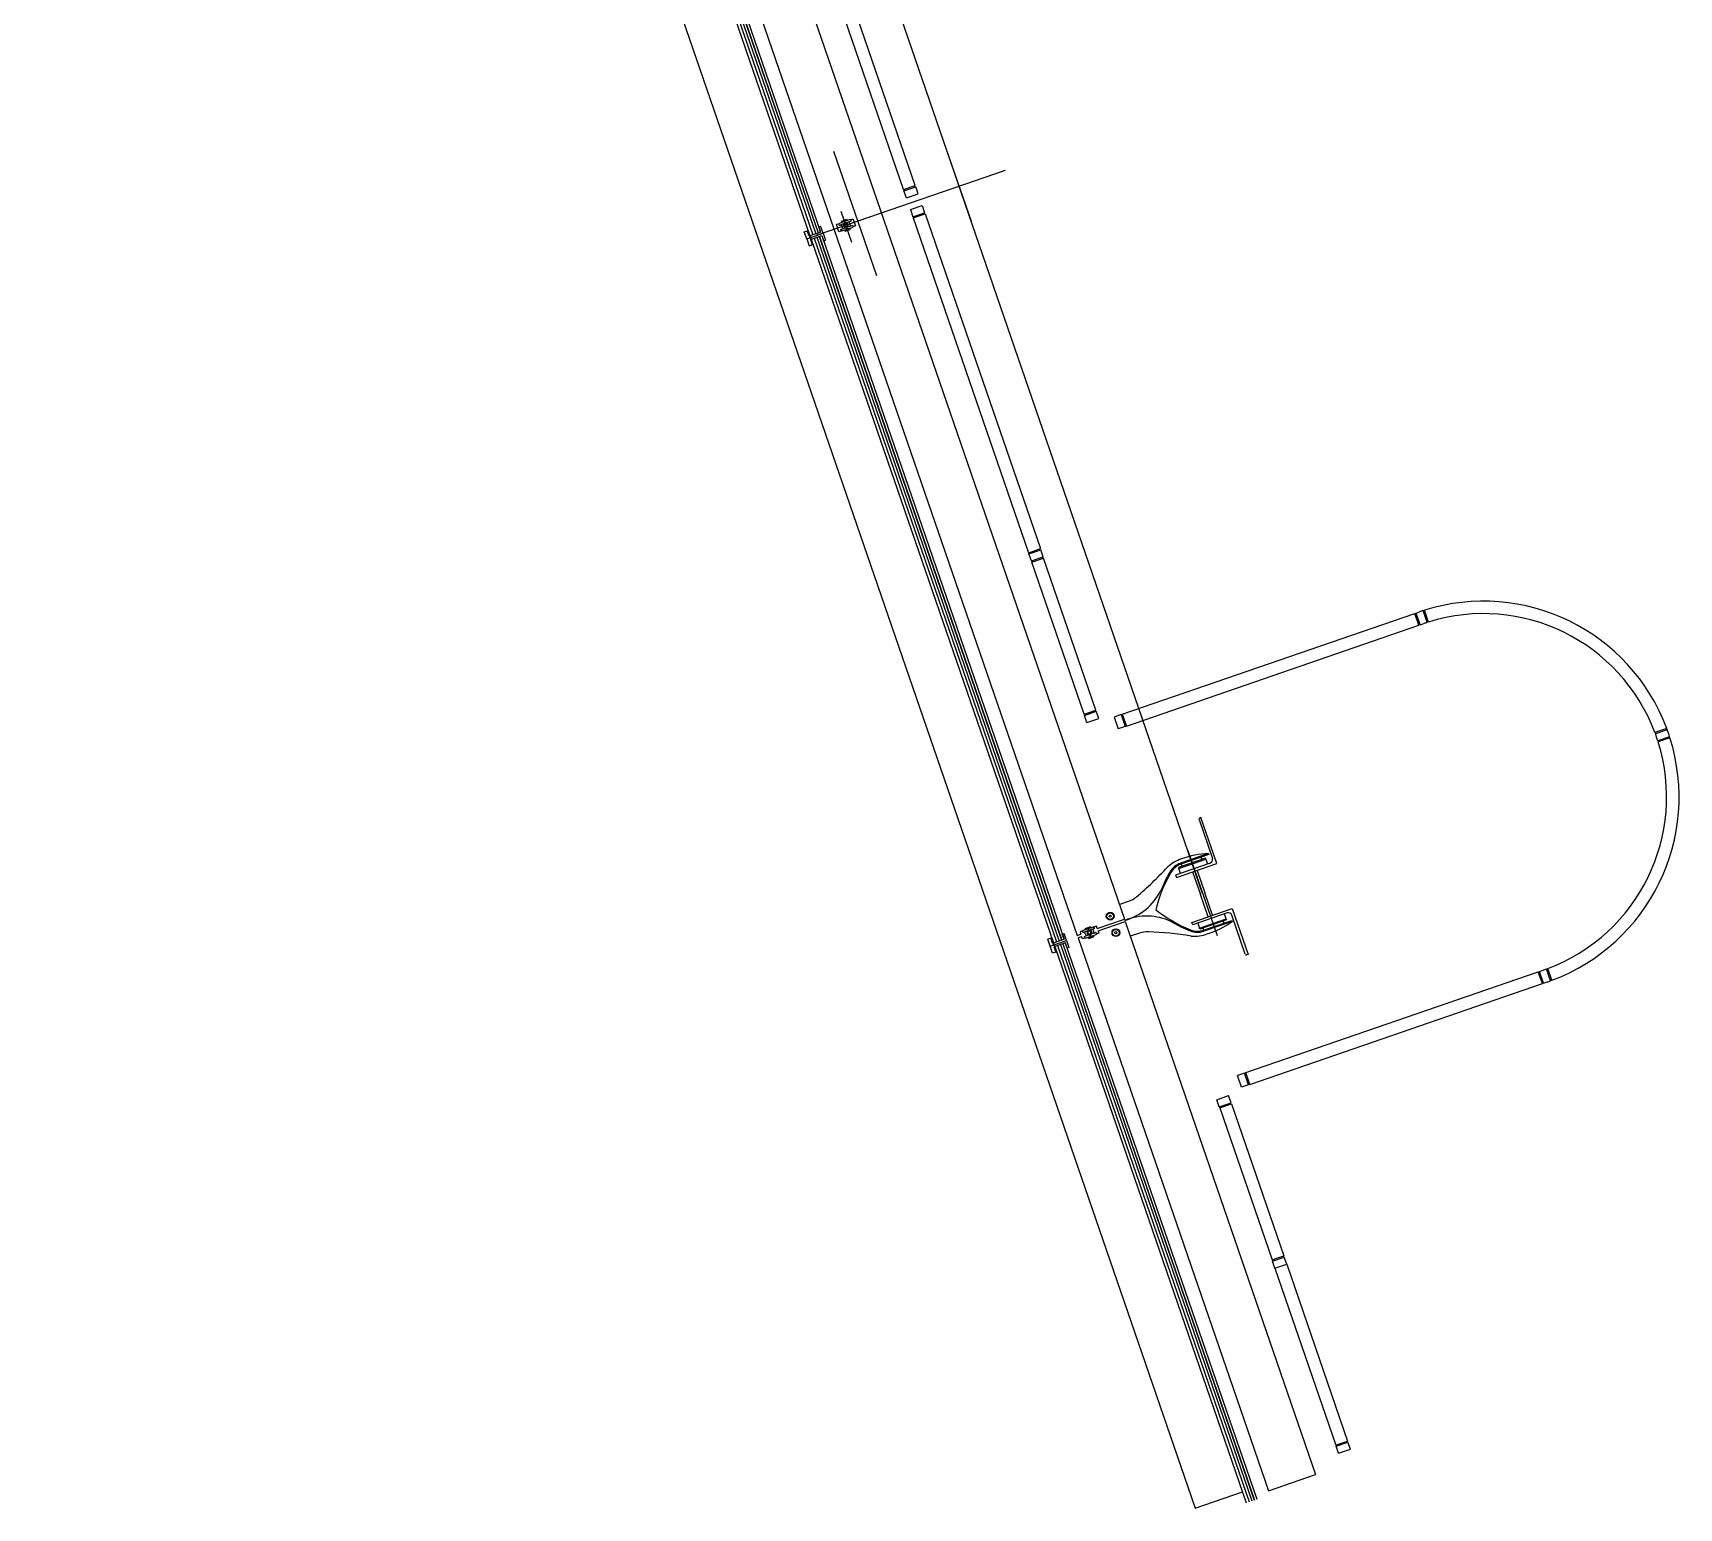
# Model space of a CAD drawing. Extents: x 809434 to 809707, y 818708 to 819364.
# Drawn here: x 809646.97 to 809653.57, y 818732.32 to 818738.23 of the extents above; entities that cross this region are included whole.
import ezdxf

# ---------------------------------------------------------------- set-up
doc = ezdxf.new("R2010")
doc.units = 0
for name, color, linetype in [('MAJ630__', 7, 'Continuous'), ('MAJ640__', 7, 'Continuous'), ('MAJ640__1', 7, 'Continuous'), ('MMH294_S', 7, 'Continuous')]:
    doc.layers.add(name, color=color, linetype=linetype)

msp = doc.modelspace()

# ---------------------------------------------------------------- linework, layer by layer
at = {"layer": 'MAJ630__'}
for p, q in [((809646.971, 818745.8559), (809650.8778, 818734.5097)), ((809649.3989, 818740.3409), (809651.349, 818734.6772)), ((809649.1585, 818740.2555), (809650.1303, 818737.4331)), ((809649.116, 818740.2408), (809650.0878, 818737.4185)), ((809650.0648, 818737.4344), (809650.0771, 818737.4386)), ((809650.0746, 818737.406), (809650.0648, 818737.4344)), ((809650.0746, 818737.406), (809650.1401, 818737.4285)), ((809650.0746, 818737.406), (809650.1401, 818737.4285)), ((809650.0746, 818737.406), (809650.0844, 818737.3776)), ((809650.0845, 818737.4173), (809650.0771, 818737.4386)), ((809650.0845, 818737.4173), (809650.1304, 818737.4331)), ((809650.0893, 818737.4031), (809650.1352, 818737.4189)), ((809650.123, 818737.4544), (809650.1304, 818737.4569)), ((809650.1304, 818737.4331), (809650.123, 818737.4544)), ((809650.1401, 818737.4285), (809650.1304, 818737.4569)), ((809650.1352, 818737.4189), (809651.1071, 818734.5966)), ((809650.1352, 818737.4189), (809650.1426, 818737.3977)), ((809650.1401, 818737.4285), (809650.1499, 818737.4002)), ((809650.0844, 818737.3776), (809650.0967, 818737.3819)), ((809650.0893, 818737.4031), (809650.0967, 818737.3819)), ((809650.0927, 818737.4043), (809651.0645, 818734.5819)), ((809650.1426, 818737.3977), (809650.1499, 818737.4002)), ((809651.3523, 818734.6678), (809652.1157, 818732.4505)), ((809651.0415, 818734.5978), (809651.0538, 818734.602)), ((809651.0513, 818734.5694), (809651.0415, 818734.5978)), ((809651.0513, 818734.5694), (809651.1168, 818734.592)), ((809651.0513, 818734.5694), (809651.1168, 818734.592)), ((809651.0612, 818734.5808), (809651.0538, 818734.602)), ((809651.0612, 818734.5808), (809651.1071, 818734.5966)), ((809651.0694, 818734.5677), (809651.8377, 818732.3363)), ((809651.0997, 818734.6178), (809651.1071, 818734.6204)), ((809651.1071, 818734.5966), (809651.0997, 818734.6178)), ((809651.1168, 818734.592), (809651.1071, 818734.6204)), ((809651.1119, 818734.5824), (809651.8803, 818732.3509)), ((809650.8778, 818734.5097), (809651.6333, 818732.3156)), ((809651.9266, 818732.3854), (809652.1157, 818732.4505)), ((809651.6333, 818732.3156), (809651.8224, 818732.3807))]:
    msp.add_line(p, q, dxfattribs=at)
for points in [[(809651.6869, 818734.9407), (809651.6882, 818734.9367), (809651.5754, 818734.8978)], [(809651.3286, 818734.7363), (809651.3655, 818734.749)], [(809651.6665, 818734.6333), (809651.7793, 818734.6722), (809651.7807, 818734.6682)], [(809651.0734, 818734.5453), (809651.0611, 818734.5411), (809651.0513, 818734.5694)], [(809651.1168, 818734.592), (809651.1266, 818734.5636), (809651.1193, 818734.5611), (809651.1119, 818734.5824), (809651.066, 818734.5666), (809651.0734, 818734.5453)], [(809651.4094, 818734.6213), (809651.3726, 818734.6087)]]:
    msp.add_lwpolyline(points, dxfattribs=at)
for centre, radius, start, end in [((809651.6348, 818734.7562), 0.1724, 109.2751, 130.39607), ((809651.5999, 818734.8269), 0.075, 109, 149.96236), ((809651.6979, 818734.6015), 0.3393, 91.86071, 110.70605), ((809650.5344, 818735.7925), 1.3402, 310.07845, 317.42579), ((809652.0222, 818734.5827), 0.5628, 149.96236, 166.36786), ((809651.5361, 818734.8723), 0.02, 130.39607, 137.42579), ((809651.3329, 818734.8435), 0.1, 289, 310.07845), ((809651.8245, 818735.1567), 0.5628, 231.63214, 248.03764), ((809651.6421, 818734.7042), 0.075, 248.03764, 289), ((809651.5806, 818734.9422), 0.3393, 287.29394, 306.13928), ((809651.442, 818734.5268), 0.1, 87.92155, 109), ((809651.397, 818733.2874), 1.3402, 80.57421, 87.92155), ((809651.6198, 818734.6292), 0.02, 260.57421, 267.60393), ((809651.6261, 818734.7815), 0.1724, 267.60393, 288.72489)]:
    msp.add_arc(centre, radius, start, end, dxfattribs=at)
at = {"layer": 'MAJ640__'}
for p, q in [((809649.1276, 818740.2448), (809650.0994, 818737.4224)), ((809649.1389, 818740.2487), (809650.1107, 818737.4264)), ((809649.1484, 818740.252), (809650.1202, 818737.4296)), ((809649.1491, 818740.2522), (809650.1209, 818737.4299)), ((809649.2097, 818740.2758), (809651.1599, 818734.6121)), ((809650.2446, 818737.4738), (809650.2138, 818737.4632)), ((809650.2147, 818737.4756), (809650.2364, 818737.4831)), ((809650.2153, 818737.4769), (809650.2147, 818737.4756)), ((809650.2156, 818737.4728), (809650.2147, 818737.4756)), ((809650.2351, 818737.4837), (809650.2153, 818737.4769)), ((809650.2156, 818737.4728), (809650.2374, 818737.4803)), ((809650.2175, 818737.4734), (809650.2178, 818737.4725)), ((809650.2351, 818737.4837), (809650.2364, 818737.4831)), ((809650.2355, 818737.4796), (809650.2358, 818737.4787)), ((809650.2374, 818737.4803), (809650.2364, 818737.4831)), ((809650.2447, 818737.4738), (809650.2523, 818737.4764)), ((809650.2499, 818737.4822), (809650.2603, 818737.4858)), ((809650.2603, 818737.4858), (809650.2701, 818737.4574)), ((809650.1043, 818737.4083), (809651.0761, 818734.5859)), ((809650.1156, 818737.4122), (809651.0874, 818734.5898)), ((809650.1251, 818737.4154), (809651.0969, 818734.5931)), ((809650.1258, 818737.4157), (809651.0976, 818734.5933)), ((809650.2046, 818737.4666), (809650.1942, 818737.463)), ((809650.2039, 818737.4346), (809650.1942, 818737.463)), ((809650.2143, 818737.4382), (809650.2039, 818737.4346)), ((809650.2119, 818737.444), (809650.2195, 818737.4466)), ((809650.2154, 818737.4373), (809650.2594, 818737.4524)), ((809650.2503, 818737.4572), (809650.2195, 818737.4466)), ((809650.2486, 818737.4477), (809650.2269, 818737.4402)), ((809650.2278, 818737.4373), (809650.2269, 818737.4402)), ((809650.2496, 818737.4448), (809650.2278, 818737.4373)), ((809650.2291, 818737.4367), (809650.2278, 818737.4373)), ((809650.2284, 818737.4418), (809650.2286, 818737.4413)), ((809650.2292, 818737.441), (809650.2286, 818737.4413)), ((809650.2291, 818737.4367), (809650.249, 818737.4435)), ((809650.2462, 818737.4468), (809650.2466, 818737.4475)), ((809650.2464, 818737.4479), (809650.2466, 818737.4475)), ((809650.2496, 818737.4448), (809650.2486, 818737.4477)), ((809650.249, 818737.4435), (809650.2496, 818737.4448)), ((809650.258, 818737.4599), (809650.2504, 818737.4573)), ((809650.2701, 818737.4574), (809650.2597, 818737.4538)), ((809651.5768, 818734.8983), (809651.5797, 818734.8898)), ((809651.6031, 818734.9529), (809651.7205, 818734.612)), ((809651.66, 818734.9175), (809651.6571, 818734.926)), ((809651.6226, 818734.8668), (809651.6536, 818734.7768)), ((809651.6406, 818734.873), (809651.6716, 818734.783)), ((809651.6846, 818734.6868), (809651.6536, 818734.7768)), ((809651.7026, 818734.693), (809651.6716, 818734.783)), ((809651.1815, 818734.6315), (809651.2255, 818734.6466)), ((809651.2213, 818734.6372), (809651.1905, 818734.6266)), ((809651.2131, 818734.6466), (809651.1914, 818734.6391)), ((809651.192, 818734.6403), (809651.1914, 818734.6391)), ((809651.1914, 818734.6391), (809651.1923, 818734.6362)), ((809651.192, 818734.6403), (809651.2118, 818734.6472)), ((809651.2141, 818734.6437), (809651.1923, 818734.6362)), ((809651.1947, 818734.637), (809651.1944, 818734.6364)), ((809651.1946, 818734.6359), (809651.1944, 818734.6364)), ((809651.2117, 818734.6429), (809651.2124, 818734.6426)), ((809651.2118, 818734.6472), (809651.2131, 818734.6466)), ((809651.2125, 818734.6421), (809651.2124, 818734.6426)), ((809651.2131, 818734.6466), (809651.2141, 818734.6437)), ((809651.229, 818734.6399), (809651.2214, 818734.6373)), ((809651.237, 818734.6492), (809651.2266, 818734.6457)), ((809651.2403, 818734.6398), (809651.237, 818734.6492)), ((809651.2403, 818734.6398), (809651.349, 818734.6772)), ((809651.2435, 818734.6303), (809651.3523, 818734.6678)), ((809651.6678, 818734.6338), (809651.6649, 818734.6422)), ((809651.7453, 818734.6699), (809651.7482, 818734.6615)), ((809651.0807, 818734.5716), (809651.8491, 818732.3402)), ((809651.0921, 818734.5755), (809651.8604, 818732.3441)), ((809651.1015, 818734.5788), (809651.8699, 818732.3474)), ((809651.1023, 818734.579), (809651.8706, 818732.3476)), ((809651.1599, 818734.6121), (809651.1741, 818734.617)), ((809651.1632, 818734.6027), (809651.1774, 818734.6075)), ((809651.1632, 818734.6027), (809651.9266, 818732.3854)), ((809651.1813, 818734.63), (809651.1709, 818734.6265)), ((809651.1709, 818734.6265), (809651.1741, 818734.617)), ((809651.1806, 818734.5981), (809651.1774, 818734.6075)), ((809651.191, 818734.6017), (809651.1806, 818734.5981)), ((809651.1829, 818734.624), (809651.1905, 818734.6266)), ((809651.1886, 818734.6075), (809651.1962, 818734.6101)), ((809651.1921, 818734.6007), (809651.2361, 818734.6159)), ((809651.227, 818734.6207), (809651.1962, 818734.6101)), ((809651.2253, 818734.6111), (809651.2036, 818734.6036)), ((809651.2045, 818734.6008), (809651.2036, 818734.6036)), ((809651.2263, 818734.6083), (809651.2045, 818734.6008)), ((809651.2058, 818734.6002), (809651.2045, 818734.6008)), ((809651.2051, 818734.6052), (809651.2053, 818734.6047)), ((809651.2059, 818734.6044), (809651.2053, 818734.6047)), ((809651.2058, 818734.6002), (809651.2257, 818734.607)), ((809651.2229, 818734.6103), (809651.2233, 818734.6109)), ((809651.2231, 818734.6114), (809651.2233, 818734.6109)), ((809651.2263, 818734.6083), (809651.2253, 818734.6111)), ((809651.2257, 818734.607), (809651.2263, 818734.6083)), ((809651.2347, 818734.6233), (809651.2271, 818734.6207)), ((809651.2468, 818734.6209), (809651.2364, 818734.6173)), ((809651.2435, 818734.6303), (809651.2468, 818734.6209))]:
    msp.add_line(p, q, dxfattribs=at)
for points in [[(809650.2488, 818737.4832), (809650.2048, 818737.468)], [(809651.5546, 818734.854), (809651.5579, 818734.8445), (809651.7196, 818734.9002), (809651.6561, 818735.0847), (809651.6514, 818735.0831)], [(809651.6483, 818735.0767), (809651.702, 818734.9206)], [(809651.6927, 818734.9015), (809651.5546, 818734.854)], [(809651.5745, 818734.8608), (809651.5676, 818734.8809), (809651.6753, 818734.9181), (809651.6823, 818734.8979)], [(809651.6869, 818734.9407), (809651.5741, 818734.9018)], [(809651.6231, 818734.6551), (809651.6199, 818734.6645), (809651.7816, 818734.7202), (809651.8451, 818734.5357), (809651.8404, 818734.5341)], [(809651.7612, 818734.7026), (809651.6231, 818734.6551)], [(809651.643, 818734.6619), (809651.6499, 818734.6418), (809651.7577, 818734.6789), (809651.7508, 818734.699)], [(809651.7807, 818734.6682), (809651.6679, 818734.6293)], [(809651.834, 818734.5372), (809651.7803, 818734.6933)]]:
    msp.add_lwpolyline(points, dxfattribs=at)
for points in [[(809651.6753, 818734.9181), (809651.6739, 818734.9223), (809651.5661, 818734.8852), (809651.5676, 818734.8809)], [(809651.7577, 818734.6789), (809651.7591, 818734.6747), (809651.6514, 818734.6376), (809651.6499, 818734.6418)]]:
    msp.add_lwpolyline(points, close=True, dxfattribs=at)
for centre, radius in [((809650.2321, 818737.4602), 0.006), ((809651.292, 818734.6893), 0.0155), ((809651.292, 818734.6893), 0.0135), ((809651.292, 818734.6893), 0.0042), ((809651.3148, 818734.6231), 0.0155), ((809651.3148, 818734.6231), 0.0135), ((809651.3148, 818734.6231), 0.0042)]:
    msp.add_circle(centre, radius, dxfattribs=at)
for centre, radius, start, end in [((809650.2321, 818737.4602), 0.0109, 101.1265, 116.87349), ((809650.2321, 818737.4602), 0.0095, 145.18264, 252.81736), ((809650.2321, 818737.4602), 0.0109, 281.1265, 296.87349), ((809650.2321, 818737.4602), 0.0095, 326.69488, 71.30512), ((809651.653, 818735.0783), 0.005, 109, 199), ((809651.5999, 818734.8269), 0.0792, 109, 149.96236), ((809651.6878, 818734.9157), 0.015, 289, 19), ((809652.0222, 818734.5827), 0.567, 149.96236, 158.10407), ((809651.2882, 818734.8946), 0.2307, 285.67731, 333.23123), ((809651.4775, 818734.8017), 0.02, 326.67541, 338.10407), ((809651.7661, 818734.6884), 0.015, 19, 109), ((809651.2088, 818734.6237), 0.0109, 101.1265, 116.87349), ((809651.2088, 818734.6237), 0.0095, 18.99991, 71.30512), ((809651.4382, 818734.4591), 0.2307, 64.76877, 112.32268), ((809651.5301, 818734.6488), 0.02, 59.89592, 71.32459), ((809651.8245, 818735.1567), 0.567, 239.89592, 248.03764), ((809651.2088, 818734.6237), 0.0095, 145.18264, 199.00008), ((809651.2088, 818734.6237), 0.0095, 198.99991, 252.81736), ((809651.2088, 818734.6237), 0.006, 18.99986, 199.00013), ((809651.2088, 818734.6237), 0.006, 198.99986, 19.00013), ((809651.2088, 818734.6237), 0.0109, 281.1265, 296.87349), ((809651.2088, 818734.6237), 0.0095, 326.69488, 19.00008), ((809651.6421, 818734.7042), 0.0792, 248.03764, 289), ((809651.8388, 818734.5388), 0.005, 199, 289)]:
    msp.add_arc(centre, radius, start, end, dxfattribs=at)
for points, degree in [([(809650.2337, 818737.4697), (809650.232, 818737.4703), (809650.23, 818737.471)], 2), ([(809650.2446, 818737.4738), (809650.2446, 818737.4738), (809650.2447, 818737.4738), (809650.2447, 818737.4738)], 2), ([(809650.2446, 818737.4738), (809650.2446, 818737.4738), (809650.2447, 818737.4738), (809650.2447, 818737.4738)], 2), ([(809650.2504, 818737.4573), (809650.2504, 818737.4573), (809650.2504, 818737.4573), (809650.2504, 818737.4575), (809650.2503, 818737.4577), (809650.2502, 818737.4582), (809650.2501, 818737.4586), (809650.2499, 818737.4599), (809650.2498, 818737.4609), (809650.2494, 818737.4632), (809650.2491, 818737.4643), (809650.2483, 818737.4667), (809650.2478, 818737.4678), (809650.2469, 818737.4699), (809650.2463, 818737.4708), (809650.2456, 818737.4721), (809650.2453, 818737.4726), (809650.245, 818737.4732), (809650.2449, 818737.4734), (809650.2448, 818737.4737), (809650.2448, 818737.4738), (809650.2447, 818737.4738)], 3), ([(809650.2488, 818737.4832), (809650.2488, 818737.4832), (809650.2489, 818737.4832), (809650.249, 818737.4832), (809650.249, 818737.4831), (809650.2491, 818737.4831), (809650.2491, 818737.4831), (809650.2492, 818737.4831), (809650.2492, 818737.483), (809650.2493, 818737.483), (809650.2493, 818737.483), (809650.2493, 818737.4829), (809650.2494, 818737.4829), (809650.2494, 818737.4828), (809650.2495, 818737.4828), (809650.2495, 818737.4828)], 3), ([(809650.2495, 818737.4828), (809650.2499, 818737.4823), (809650.2502, 818737.4818), (809650.2509, 818737.4808), (809650.2512, 818737.4803), (809650.2517, 818737.4793), (809650.252, 818737.4788), (809650.2524, 818737.478), (809650.2525, 818737.4777), (809650.2526, 818737.4774)], 3), ([(809650.2527, 818737.4772), (809650.2527, 818737.4772), (809650.2527, 818737.4771), (809650.2527, 818737.477), (809650.2527, 818737.477), (809650.2527, 818737.4768), (809650.2527, 818737.4767), (809650.2526, 818737.4766), (809650.2526, 818737.4766), (809650.2524, 818737.4765), (809650.2524, 818737.4765), (809650.2523, 818737.4764), (809650.2523, 818737.4764), (809650.2523, 818737.4764)], 3), ([(809650.2527, 818737.4772), (809650.2527, 818737.4772), (809650.2527, 818737.4772), (809650.2527, 818737.4773), (809650.2527, 818737.4773), (809650.2527, 818737.4773), (809650.2526, 818737.4774), (809650.2526, 818737.4774)], 3), ([(809650.2046, 818737.4673), (809650.2046, 818737.4673), (809650.2046, 818737.4674), (809650.2046, 818737.4675), (809650.2046, 818737.4676), (809650.2046, 818737.4676), (809650.2046, 818737.4677), (809650.2046, 818737.4677), (809650.2046, 818737.4678), (809650.2047, 818737.4678), (809650.2047, 818737.4678), (809650.2047, 818737.4679), (809650.2047, 818737.4679), (809650.2048, 818737.468), (809650.2048, 818737.468), (809650.2048, 818737.468)], 3), ([(809650.2054, 818737.4611), (809650.2053, 818737.4614), (809650.2052, 818737.4618), (809650.205, 818737.4627), (809650.2049, 818737.4632), (809650.2047, 818737.4643), (809650.2047, 818737.4649), (809650.2046, 818737.4661), (809650.2046, 818737.4667), (809650.2046, 818737.4673)], 3), ([(809650.2054, 818737.4611), (809650.2054, 818737.4611), (809650.2054, 818737.4611), (809650.2054, 818737.461), (809650.2054, 818737.461), (809650.2054, 818737.461), (809650.2054, 818737.4609), (809650.2054, 818737.4609)], 3), ([(809650.2062, 818737.4606), (809650.2062, 818737.4606), (809650.2062, 818737.4606), (809650.2062, 818737.4605), (809650.2061, 818737.4605), (809650.2061, 818737.4605), (809650.206, 818737.4605), (809650.2059, 818737.4605), (809650.2058, 818737.4606), (809650.2057, 818737.4606), (809650.2056, 818737.4607), (809650.2055, 818737.4608), (809650.2055, 818737.4609), (809650.2054, 818737.4609)], 3), ([(809650.2062, 818737.4606), (809650.2069, 818737.4608), (809650.2075, 818737.461), (809650.2091, 818737.4615), (809650.21, 818737.4619), (809650.2116, 818737.4624), (809650.2122, 818737.4626), (809650.2131, 818737.4629), (809650.2135, 818737.4631), (809650.2138, 818737.4632)], 3), ([(809650.2062, 818737.4606), (809650.2071, 818737.4609), (809650.208, 818737.4612), (809650.2088, 818737.4615), (809650.2101, 818737.4619), (809650.2114, 818737.4623), (809650.2127, 818737.4628), (809650.213, 818737.4629), (809650.2134, 818737.463), (809650.2138, 818737.4632)], 3), ([(809650.2115, 818737.4432), (809650.2115, 818737.4433), (809650.2115, 818737.4433), (809650.2115, 818737.4434), (809650.2115, 818737.4435), (809650.2115, 818737.4436), (809650.2116, 818737.4437), (809650.2116, 818737.4438), (809650.2117, 818737.4439), (809650.2118, 818737.444), (809650.2118, 818737.444), (809650.2119, 818737.444), (809650.2119, 818737.444), (809650.2119, 818737.444)], 3), ([(809650.2115, 818737.4432), (809650.2115, 818737.4432), (809650.2115, 818737.4432), (809650.2116, 818737.4432), (809650.2116, 818737.4432), (809650.2116, 818737.4431), (809650.2116, 818737.4431), (809650.2116, 818737.443)], 3), ([(809650.2147, 818737.4377), (809650.2144, 818737.4382), (809650.214, 818737.4387), (809650.2133, 818737.4396), (809650.213, 818737.4401), (809650.2125, 818737.4411), (809650.2122, 818737.4416), (809650.2119, 818737.4424), (809650.2117, 818737.4427), (809650.2116, 818737.443)], 3), ([(809650.2138, 818737.4632), (809650.2138, 818737.4632), (809650.2138, 818737.4631), (809650.2139, 818737.463), (809650.2139, 818737.4628), (809650.2141, 818737.4622), (809650.2141, 818737.4618), (809650.2143, 818737.4606), (809650.2144, 818737.4596), (809650.2149, 818737.4573), (809650.2152, 818737.4561), (809650.2159, 818737.4538), (809650.2164, 818737.4527), (809650.2174, 818737.4506), (809650.2179, 818737.4497), (809650.2187, 818737.4483), (809650.2189, 818737.4479), (809650.2193, 818737.4472), (809650.2194, 818737.447), (809650.2195, 818737.4467), (809650.2195, 818737.4467), (809650.2195, 818737.4466)], 3), ([(809650.2154, 818737.4373), (809650.2154, 818737.4373), (809650.2154, 818737.4373), (809650.2153, 818737.4373), (809650.2152, 818737.4373), (809650.2152, 818737.4373), (809650.2151, 818737.4373), (809650.2151, 818737.4374), (809650.215, 818737.4374), (809650.215, 818737.4374), (809650.215, 818737.4375), (809650.2149, 818737.4375), (809650.2149, 818737.4375), (809650.2148, 818737.4376), (809650.2148, 818737.4377), (809650.2147, 818737.4377)], 3), ([(809650.225, 818737.4667), (809650.225, 818737.4667), (809650.225, 818737.4667), (809650.225, 818737.4666), (809650.2249, 818737.4665), (809650.2248, 818737.4663), (809650.2246, 818737.4661), (809650.2244, 818737.4658), (809650.2243, 818737.4656), (809650.2242, 818737.4654)], 3), ([(809650.2272, 818737.47), (809650.226, 818737.4683), (809650.225, 818737.4667)], 2), ([(809650.2291, 818737.4512), (809650.2293, 818737.4512), (809650.2295, 818737.4511), (809650.2299, 818737.451), (809650.2301, 818737.4509), (809650.2303, 818737.4508), (809650.2304, 818737.4508), (809650.2305, 818737.4507), (809650.2305, 818737.4507), (809650.2306, 818737.4507)], 3), ([(809650.2306, 818737.4507), (809650.2323, 818737.4501), (809650.2342, 818737.4495)], 2), ([(809650.2352, 818737.4692), (809650.235, 818737.4693), (809650.2348, 818737.4694), (809650.2344, 818737.4695), (809650.2342, 818737.4696), (809650.2339, 818737.4696), (809650.2338, 818737.4697), (809650.2337, 818737.4697), (809650.2337, 818737.4697), (809650.2337, 818737.4697)], 3), ([(809650.2371, 818737.4505), (809650.2382, 818737.4522), (809650.2392, 818737.4537)], 2), ([(809650.2392, 818737.4537), (809650.2392, 818737.4537), (809650.2392, 818737.4537), (809650.2393, 818737.4538), (809650.2393, 818737.4539), (809650.2395, 818737.4541), (809650.2396, 818737.4543), (809650.2398, 818737.4547), (809650.2399, 818737.4548), (809650.2401, 818737.455)], 3), ([(809650.2504, 818737.4573), (809650.2504, 818737.4573), (809650.2503, 818737.4572), (809650.2503, 818737.4572)], 2), ([(809650.258, 818737.4599), (809650.258, 818737.4599), (809650.258, 818737.4599), (809650.2581, 818737.4599), (809650.2581, 818737.4599), (809650.2582, 818737.4599), (809650.2582, 818737.4599), (809650.2583, 818737.4599), (809650.2584, 818737.4599), (809650.2586, 818737.4598), (809650.2586, 818737.4598), (809650.2587, 818737.4597), (809650.2588, 818737.4596), (809650.2588, 818737.4595)], 3), ([(809650.2589, 818737.4593), (809650.2588, 818737.4593), (809650.2588, 818737.4594), (809650.2588, 818737.4594), (809650.2588, 818737.4594), (809650.2588, 818737.4595), (809650.2588, 818737.4595), (809650.2588, 818737.4595)], 3), ([(809650.2589, 818737.4593), (809650.259, 818737.459), (809650.259, 818737.4587), (809650.2592, 818737.4578), (809650.2593, 818737.4573), (809650.2595, 818737.4561), (809650.2596, 818737.4556), (809650.2597, 818737.4544), (809650.2597, 818737.4538), (809650.2597, 818737.4532)], 3), ([(809650.2597, 818737.4532), (809650.2597, 818737.4531), (809650.2597, 818737.453), (809650.2597, 818737.4529), (809650.2597, 818737.4529), (809650.2596, 818737.4528), (809650.2596, 818737.4528), (809650.2596, 818737.4527), (809650.2596, 818737.4527), (809650.2596, 818737.4526), (809650.2596, 818737.4526), (809650.2595, 818737.4525), (809650.2595, 818737.4525), (809650.2595, 818737.4525), (809650.2594, 818737.4524), (809650.2594, 818737.4524)], 3), ([(809651.2017, 818734.6302), (809651.2027, 818734.6317), (809651.2039, 818734.6334)], 2), ([(809651.2067, 818734.6344), (809651.2087, 818734.6337), (809651.2104, 818734.6332)], 2), ([(809651.2104, 818734.6332), (809651.2104, 818734.6332), (809651.2104, 818734.6332), (809651.2105, 818734.6331), (809651.2106, 818734.6331), (809651.2109, 818734.633), (809651.2111, 818734.6329), (809651.2115, 818734.6328), (809651.2117, 818734.6327), (809651.2119, 818734.6327)], 3), ([(809651.2214, 818734.6373), (809651.2214, 818734.6372), (809651.2213, 818734.6372), (809651.2213, 818734.6372)], 2), ([(809651.2214, 818734.6373), (809651.2214, 818734.6372), (809651.2214, 818734.6372), (809651.2215, 818734.6371), (809651.2216, 818734.6369), (809651.2218, 818734.6364), (809651.222, 818734.636), (809651.2226, 818734.6349), (809651.2232, 818734.634), (809651.2242, 818734.632), (809651.2247, 818734.6309), (809651.2252, 818734.6296), (809651.2252, 818734.6294), (809651.2253, 818734.6293)], 3), ([(809651.2262, 818734.6462), (809651.2262, 818734.6463), (809651.2261, 818734.6463), (809651.226, 818734.6464), (809651.226, 818734.6464), (809651.226, 818734.6464), (809651.2259, 818734.6465), (809651.2259, 818734.6465), (809651.2258, 818734.6465), (809651.2258, 818734.6466), (809651.2258, 818734.6466), (809651.2257, 818734.6466), (809651.2256, 818734.6466), (809651.2256, 818734.6466), (809651.2255, 818734.6466), (809651.2255, 818734.6466)], 3), ([(809651.2293, 818734.6408), (809651.2292, 818734.6412), (809651.2291, 818734.6415), (809651.2287, 818734.6423), (809651.2284, 818734.6428), (809651.2279, 818734.6438), (809651.2276, 818734.6442), (809651.2269, 818734.6452), (809651.2266, 818734.6457), (809651.2262, 818734.6462)], 3), ([(809651.229, 818734.6399), (809651.229, 818734.6399), (809651.229, 818734.6399), (809651.2291, 818734.6399), (809651.2291, 818734.6399), (809651.2292, 818734.64), (809651.2292, 818734.64), (809651.2293, 818734.6401), (809651.2293, 818734.6401), (809651.2294, 818734.6403), (809651.2294, 818734.6403), (809651.2294, 818734.6405), (809651.2294, 818734.6406), (809651.2294, 818734.6406)], 3), ([(809651.2293, 818734.6408), (809651.2293, 818734.6408), (809651.2294, 818734.6408), (809651.2294, 818734.6407), (809651.2294, 818734.6407), (809651.2294, 818734.6407), (809651.2294, 818734.6407), (809651.2294, 818734.6406)], 3), ([(809651.1815, 818734.6315), (809651.1815, 818734.6314), (809651.1815, 818734.6314), (809651.1814, 818734.6314), (809651.1814, 818734.6313), (809651.1814, 818734.6313), (809651.1814, 818734.6312), (809651.1813, 818734.6312), (809651.1813, 818734.6311), (809651.1813, 818734.6311), (809651.1813, 818734.631), (809651.1813, 818734.631), (809651.1813, 818734.6309), (809651.1813, 818734.6308), (809651.1813, 818734.6308), (809651.1813, 818734.6307)], 3), ([(809651.1813, 818734.6307), (809651.1813, 818734.6301), (809651.1813, 818734.6295), (809651.1814, 818734.6283), (809651.1814, 818734.6278), (809651.1816, 818734.6266), (809651.1817, 818734.6261), (809651.1819, 818734.6252), (809651.182, 818734.6249), (809651.1821, 818734.6246)], 3), ([(809651.1822, 818734.6244), (809651.1821, 818734.6244), (809651.1821, 818734.6244), (809651.1821, 818734.6244), (809651.1821, 818734.6245), (809651.1821, 818734.6245), (809651.1821, 818734.6245), (809651.1821, 818734.6246)], 3), ([(809651.1822, 818734.6244), (809651.1822, 818734.6243), (809651.1822, 818734.6243), (809651.1822, 818734.6242), (809651.1823, 818734.6242), (809651.1824, 818734.6241), (809651.1825, 818734.624), (809651.1826, 818734.624), (809651.1827, 818734.624), (809651.1828, 818734.624), (809651.1829, 818734.624), (809651.1829, 818734.624), (809651.1829, 818734.624), (809651.1829, 818734.624)], 3), ([(809651.1882, 818734.6067), (809651.1882, 818734.6067), (809651.1882, 818734.6067), (809651.1882, 818734.6069), (809651.1882, 818734.6069), (809651.1882, 818734.6071), (809651.1883, 818734.6072), (809651.1883, 818734.6073), (809651.1884, 818734.6073), (809651.1885, 818734.6074), (809651.1886, 818734.6074), (809651.1886, 818734.6075), (809651.1886, 818734.6075), (809651.1886, 818734.6075)], 3), ([(809651.1882, 818734.6067), (809651.1882, 818734.6067), (809651.1883, 818734.6067), (809651.1883, 818734.6066), (809651.1883, 818734.6066), (809651.1883, 818734.6065), (809651.1883, 818734.6065), (809651.1883, 818734.6065)], 3), ([(809651.1914, 818734.6011), (809651.1911, 818734.6016), (809651.1907, 818734.6021), (809651.1901, 818734.6031), (809651.1898, 818734.6036), (809651.1892, 818734.6046), (809651.1889, 818734.6051), (809651.1886, 818734.6059), (809651.1884, 818734.6062), (809651.1883, 818734.6065)], 3), ([(809651.1924, 818734.618), (809651.192, 818734.619), (809651.1918, 818734.62), (809651.1913, 818734.6222), (809651.1911, 818734.6232), (809651.1909, 818734.6247), (809651.1908, 818734.6253), (809651.1907, 818734.626), (809651.1906, 818734.6262), (809651.1906, 818734.6265), (809651.1905, 818734.6266), (809651.1905, 818734.6266)], 3), ([(809651.1921, 818734.6007), (809651.1921, 818734.6007), (809651.1921, 818734.6007), (809651.192, 818734.6007), (809651.1919, 818734.6007), (809651.1919, 818734.6008), (809651.1918, 818734.6008), (809651.1918, 818734.6008), (809651.1917, 818734.6008), (809651.1917, 818734.6009), (809651.1917, 818734.6009), (809651.1916, 818734.601), (809651.1916, 818734.601), (809651.1915, 818734.6011), (809651.1915, 818734.6011), (809651.1914, 818734.6011)], 3), ([(809651.1924, 818734.618), (809651.1927, 818734.617), (809651.1931, 818734.616), (809651.1941, 818734.614), (809651.1946, 818734.6131), (809651.1954, 818734.6118), (809651.1956, 818734.6113), (809651.196, 818734.6107), (809651.1961, 818734.6104), (809651.1962, 818734.6102), (809651.1962, 818734.6101), (809651.1962, 818734.6101)], 3), ([(809651.2009, 818734.6289), (809651.201, 818734.629), (809651.2011, 818734.6292), (809651.2013, 818734.6296), (809651.2015, 818734.6298), (809651.2016, 818734.63), (809651.2017, 818734.6301), (809651.2017, 818734.6302), (809651.2017, 818734.6302), (809651.2017, 818734.6302)], 3), ([(809651.2058, 818734.6147), (809651.206, 818734.6146), (809651.2062, 818734.6145), (809651.2066, 818734.6144), (809651.2068, 818734.6143), (809651.207, 818734.6142), (809651.2071, 818734.6142), (809651.2072, 818734.6142), (809651.2072, 818734.6142), (809651.2073, 818734.6142)], 3), ([(809651.2073, 818734.6142), (809651.209, 818734.6136), (809651.2109, 818734.6129)], 2), ([(809651.2138, 818734.6139), (809651.2149, 818734.6156), (809651.2159, 818734.6171)], 2), ([(809651.2159, 818734.6171), (809651.2159, 818734.6172), (809651.2159, 818734.6172), (809651.216, 818734.6173), (809651.216, 818734.6173), (809651.2162, 818734.6176), (809651.2163, 818734.6177), (809651.2165, 818734.6181), (809651.2167, 818734.6183), (809651.2168, 818734.6184)], 3), ([(809651.2271, 818734.6207), (809651.2271, 818734.6207), (809651.2271, 818734.6207), (809651.2271, 818734.6209), (809651.227, 818734.6211), (809651.2269, 818734.6217), (809651.2268, 818734.6221), (809651.2266, 818734.6233), (809651.2265, 818734.6243), (809651.2261, 818734.6266), (809651.2258, 818734.6278), (809651.2253, 818734.6291), (809651.2253, 818734.6292), (809651.2253, 818734.6293)], 3), ([(809651.2271, 818734.6207), (809651.2271, 818734.6207), (809651.227, 818734.6207), (809651.227, 818734.6207)], 2), ([(809651.2347, 818734.6233), (809651.2347, 818734.6233), (809651.2347, 818734.6233), (809651.2348, 818734.6233), (809651.2348, 818734.6234), (809651.2349, 818734.6234), (809651.2349, 818734.6234), (809651.2351, 818734.6234), (809651.2351, 818734.6233), (809651.2353, 818734.6233), (809651.2353, 818734.6232), (809651.2354, 818734.6231), (809651.2355, 818734.623), (809651.2355, 818734.623)], 3), ([(809651.2356, 818734.6228), (809651.2356, 818734.6228), (809651.2355, 818734.6228), (809651.2355, 818734.6229), (809651.2355, 818734.6229), (809651.2355, 818734.6229), (809651.2355, 818734.6229), (809651.2355, 818734.623)], 3), ([(809651.2356, 818734.6228), (809651.2357, 818734.6224), (809651.2357, 818734.6221), (809651.2359, 818734.6212), (809651.2361, 818734.6207), (809651.2362, 818734.6196), (809651.2363, 818734.619), (809651.2364, 818734.6178), (809651.2364, 818734.6172), (809651.2364, 818734.6166)], 3), ([(809651.2364, 818734.6166), (809651.2364, 818734.6165), (809651.2364, 818734.6165), (809651.2364, 818734.6164), (809651.2364, 818734.6163), (809651.2363, 818734.6163), (809651.2363, 818734.6162), (809651.2363, 818734.6162), (809651.2363, 818734.6161), (809651.2363, 818734.6161), (809651.2363, 818734.616), (809651.2362, 818734.616), (809651.2362, 818734.6159), (809651.2362, 818734.6159), (809651.2361, 818734.6159), (809651.2361, 818734.6159)], 3)]:
    msp.add_open_spline(points, degree=degree, dxfattribs=at)
at = {"layer": 'MAJ640__1'}
for p, q in [((809651.6626, 818734.7799), (809649.7092, 818740.453)), ((809650.1825, 818737.7578), (809650.3542, 818737.2592)), ((809650.6238, 818737.7968), (809650.7339, 818737.4772)), ((809650.2558, 818737.3916), (809650.213, 818737.5158)), ((809650.0927, 818737.4043), (809650.0878, 818737.4185)), ((809651.0694, 818734.5677), (809651.0645, 818734.5819))]:
    msp.add_line(p, q, dxfattribs=at)
msp.add_lwpolyline([(809650.8701, 818737.6799), (809650.1124, 818737.419)], dxfattribs=at)
for centre in [(809650.0902, 818737.4114), (809651.0669, 818734.5748)]:
    msp.add_circle(centre, 0.003, dxfattribs=at)
at = {"layer": 'MMH294_S'}
for p, q in [((809650.4631, 818737.6032), (809650.0008, 818738.9459)), ((809650.5104, 818737.6195), (809650.0481, 818738.9621)), ((809650.4631, 818737.6032), (809650.5104, 818737.6195)), ((809650.4648, 818737.5985), (809650.512, 818737.6148)), ((809650.4666, 818737.5991), (809650.465, 818737.6039)), ((809650.5101, 818737.6141), (809650.5085, 818737.6188)), ((809650.5218, 818737.5864), (809650.512, 818737.6148)), ((809650.4745, 818737.5701), (809650.4648, 818737.5985)), ((809650.4745, 818737.5701), (809650.5218, 818737.5864)), ((809650.4908, 818737.5229), (809650.5381, 818737.5391)), ((809650.5381, 818737.5391), (809650.5478, 818737.5108)), ((809650.4908, 818737.5229), (809650.5006, 818737.4945)), ((809650.5006, 818737.4945), (809650.5478, 818737.5108)), ((809650.5022, 818737.4898), (809650.5495, 818737.506)), ((809650.5022, 818737.4898), (809650.9645, 818736.1471)), ((809650.5025, 818737.4951), (809650.5041, 818737.4904)), ((809650.546, 818737.5101), (809650.5476, 818737.5054)), ((809650.5495, 818737.506), (809651.0118, 818736.1634)), ((809650.9645, 818736.1471), (809650.9842, 818736.1539)), ((809650.9661, 818736.1424), (809651.0134, 818736.1587)), ((809650.9842, 818736.1539), (809651.0118, 818736.1634)), ((809651.0115, 818736.158), (809651.0099, 818736.1628)), ((809651.0232, 818736.1303), (809651.0134, 818736.1587)), ((809650.9759, 818736.114), (809650.9661, 818736.1424)), ((809650.968, 818736.143), (809650.9664, 818736.1478)), ((809650.9759, 818736.114), (809651.0232, 818736.1303)), ((809650.9775, 818736.1093), (809651.0248, 818736.1256)), ((809651.1875, 818735.4994), (809650.9775, 818736.1093)), ((809650.9794, 818736.11), (809650.9778, 818736.1147)), ((809651.0229, 818736.1249), (809651.0213, 818736.1297)), ((809651.2348, 818735.5157), (809651.0248, 818736.1256)), ((809651.3406, 818735.4993), (809652.5143, 818735.9034)), ((809652.5306, 818735.8561), (809652.5143, 818735.9034)), ((809652.515, 818735.9015), (809652.5197, 818735.9032)), ((809652.5191, 818735.905), (809652.5332, 818735.9099)), ((809652.5353, 818735.8578), (809652.5191, 818735.905)), ((809652.5638, 818735.8674), (809652.5475, 818735.9147)), ((809652.5685, 818735.8689), (809652.5522, 818735.9162)), ((809651.3569, 818735.452), (809652.5306, 818735.8561)), ((809652.53, 818735.858), (809652.5347, 818735.8597)), ((809652.5353, 818735.8578), (809652.5495, 818735.8627)), ((809651.1875, 818735.4994), (809651.2072, 818735.5062)), ((809651.1891, 818735.4947), (809651.2364, 818735.511)), ((809651.1989, 818735.4664), (809651.1891, 818735.4947)), ((809651.191, 818735.4954), (809651.1894, 818735.5001)), ((809651.2072, 818735.5062), (809651.2348, 818735.5157)), ((809651.2345, 818735.5103), (809651.2329, 818735.5151)), ((809651.2462, 818735.4826), (809651.2364, 818735.511)), ((809651.3359, 818735.4976), (809651.3075, 818735.4879)), ((809651.3359, 818735.4976), (809651.3521, 818735.4504)), ((809651.3412, 818735.4974), (809651.3365, 818735.4958)), ((809651.3406, 818735.4993), (809651.3569, 818735.452)), ((809651.1989, 818735.4664), (809651.2462, 818735.4826)), ((809651.3075, 818735.4879), (809651.3238, 818735.4406)), ((809651.3521, 818735.4504), (809651.3238, 818735.4406)), ((809651.3562, 818735.4539), (809651.3515, 818735.4523)), ((809653.5243, 818735.4421), (809653.477, 818735.4258)), ((809653.526, 818735.4374), (809653.4787, 818735.4211)), ((809653.5358, 818735.409), (809653.4885, 818735.3928)), ((809653.5373, 818735.4043), (809653.49, 818735.388)), ((809651.8355, 818734.0621), (809653.0092, 818734.4662)), ((809653.0255, 818734.419), (809653.0092, 818734.4662)), ((809653.0098, 818734.4643), (809653.0146, 818734.466)), ((809653.0139, 818734.4679), (809653.0281, 818734.4727)), ((809653.0302, 818734.4206), (809653.0139, 818734.4679)), ((809653.0585, 818734.4305), (809653.0422, 818734.4778)), ((809653.0632, 818734.4322), (809653.0469, 818734.4795)), ((809651.8517, 818734.0148), (809653.0255, 818734.419)), ((809653.0248, 818734.4208), (809653.0296, 818734.4225)), ((809653.0302, 818734.4206), (809653.0444, 818734.4255)), ((809651.8307, 818734.0604), (809651.8024, 818734.0507)), ((809651.8186, 818734.0034), (809651.8024, 818734.0507)), ((809651.847, 818734.0132), (809651.8307, 818734.0604)), ((809651.8361, 818734.0602), (809651.8314, 818734.0586)), ((809651.8517, 818734.0148), (809651.8355, 818734.0621)), ((809651.847, 818734.0132), (809651.8186, 818734.0034)), ((809651.8511, 818734.0167), (809651.8464, 818734.0151)), ((809651.7198, 818733.9535), (809651.7671, 818733.9698)), ((809651.7296, 818733.9252), (809651.7198, 818733.9535)), ((809651.7296, 818733.9252), (809651.7769, 818733.9414)), ((809651.7312, 818733.9204), (809651.7785, 818733.9367)), ((809651.7312, 818733.9204), (809651.9412, 818733.3106)), ((809651.7331, 818733.9211), (809651.7315, 818733.9258)), ((809651.7769, 818733.9414), (809651.7671, 818733.9698)), ((809651.7766, 818733.9361), (809651.775, 818733.9408)), ((809651.7785, 818733.9367), (809651.9885, 818733.3268)), ((809651.9412, 818733.3106), (809651.9609, 818733.3173)), ((809651.9428, 818733.3058), (809651.9901, 818733.3221)), ((809651.9447, 818733.3065), (809651.9431, 818733.3112)), ((809651.9609, 818733.3173), (809651.9885, 818733.3268)), ((809651.9882, 818733.3215), (809651.9866, 818733.3262)), ((809651.9999, 818733.2938), (809651.9901, 818733.3221)), ((809651.9526, 818733.2775), (809651.9428, 818733.3058)), ((809651.9526, 818733.2775), (809651.9999, 818733.2938)), ((809651.9526, 818733.2775), (809652.1968, 818732.5683)), ((809651.9999, 818733.2938), (809652.2441, 818732.5846)), ((809652.1968, 818732.5683), (809652.2164, 818732.5751)), ((809652.1984, 818732.5636), (809652.2457, 818732.5799)), ((809652.2082, 818732.5352), (809652.1984, 818732.5636)), ((809652.2003, 818732.5643), (809652.1987, 818732.569)), ((809652.2082, 818732.5352), (809652.2555, 818732.5515)), ((809652.2164, 818732.5751), (809652.2441, 818732.5846)), ((809652.2438, 818732.5792), (809652.2422, 818732.584)), ((809652.2555, 818732.5515), (809652.2457, 818732.5799))]:
    msp.add_line(p, q, dxfattribs=at)
for radius, start, end in [(0.785, 20.45992, 107.54008), (0.785, 107.90511, 109), (0.783, 107.53635, 107.90231), (0.735, 20.55926, 107.44074), (0.735, 107.83062, 109), (0.737, 107.44497, 107.83379), (0.737, 20.16621, 20.55503), (0.783, 20.09769, 20.46365), (0.785, 17.90511, 20.09489), (0.735, 290.55926, 17.44074), (0.785, 290.45992, 17.54008), (0.735, 17.83062, 20.16938), (0.737, 17.44497, 17.83379), (0.783, 17.53635, 17.90231), (0.735, 289, 290.16938), (0.737, 290.16621, 290.55503), (0.783, 290.09769, 290.46365), (0.785, 289, 290.09489)]:
    msp.add_arc((809652.7888, 818735.1677), radius, start, end, dxfattribs=at)

doc.saveas('drawing.dxf')
